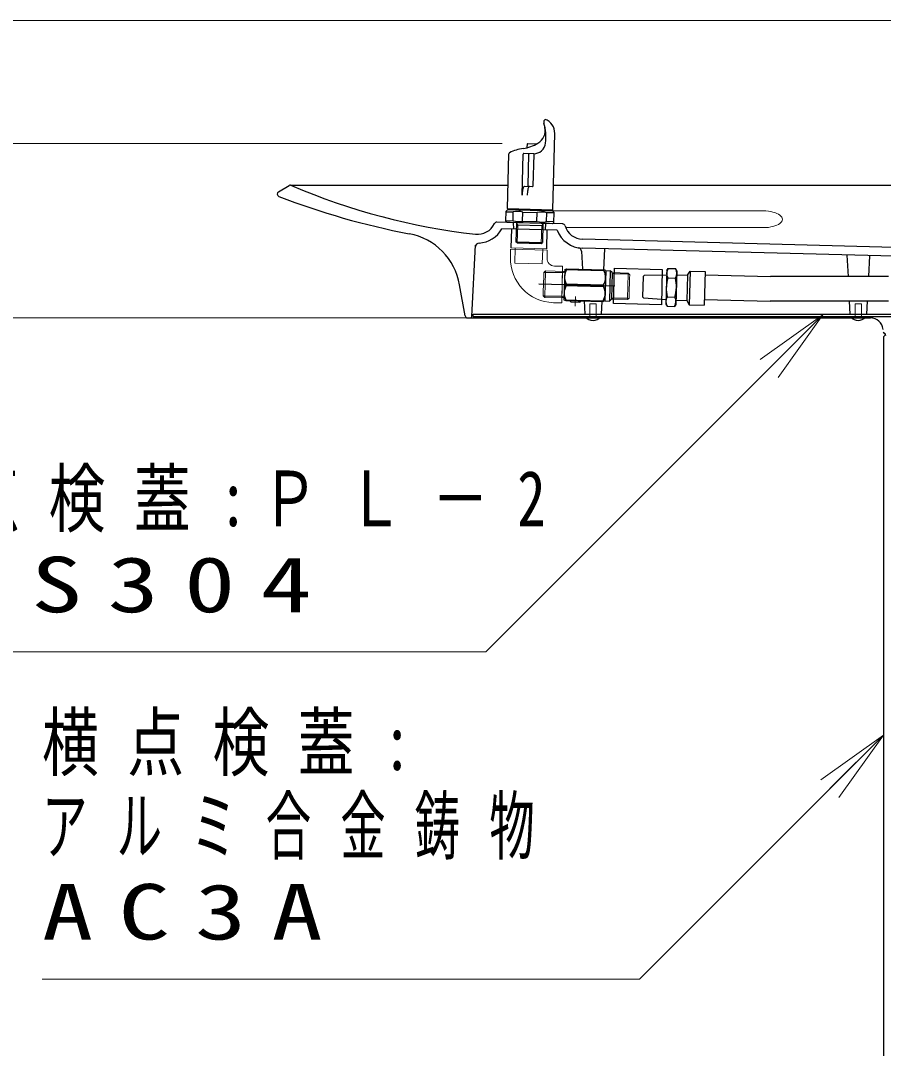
# Model space of a CAD drawing. Units: millimetres on the paper, scale 1:20. Extents: x -365 to 0, y -47 to 257.
# Drawn here: x -119.8 to -85.63, y 98.1 to 138.78 of the extents above; entities that cross this region are included whole.
import ezdxf

# ---------------------------------------------------------------- set-up
doc = ezdxf.new("R2010")
doc.units = ezdxf.units.MM
doc.linetypes.add('USER1', pattern=[4.5, 2.5, -2])
doc.linetypes.add('USER2', pattern=[6, 3, -1, 1, -1])
doc.layers.add('LY_1', color=2, linetype='Continuous', lineweight=25)
doc.styles.add('ＭＳ ゴシック', font='')
doc.styles.get('ＭＳ ゴシック').set_extended_font_data('MS Gothic')

msp = doc.modelspace()

# ---------------------------------------------------------------- linework, layer by layer
at = {"layer": 'LY_1', "color": 7, "lineweight": 13}
for p, q in [((-82.385, 138.784), (-151.358, 138.784)), ((-100.732, 133.92), (-141.358, 133.92)), ((-99.383, 133.89), (-99.733, 133.899)), ((-100.523, 131.34), (-98.727, 131.293)), ((-100.164, 130.781), (-100.117, 130.693)), ((-100.117, 130.693), (-100.135, 129.98)), ((-99.167, 130.668), (-99.186, 129.955)), ((-99.115, 130.753), (-99.167, 130.668)), ((-100.135, 127.017), (-131.358, 127.017)), ((-90.514, 125.365), (-88.039, 127.133)), ((-88.039, 127.133), (-90.16, 125.012)), ((-88.039, 127.133), (-89.807, 124.658)), ((-88.11, 108.734), (-85.635, 110.502)), ((-85.635, 110.502), (-87.756, 108.381)), ((-85.635, 110.502), (-87.403, 108.027))]:
    msp.add_line(p, q, dxfattribs=at)
at = {"layer": 'LY_1'}
for p, q in [((-98.727, 131.293), (-98.648, 134.314)), ((-99.736, 133.753), (-99.733, 133.899)), ((-99.733, 133.899), (-99.717, 133.914)), ((-99.717, 133.914), (-99.397, 133.906)), ((-99.397, 133.906), (-99.383, 133.89)), ((-100.523, 131.34), (-100.467, 133.51)), ((-99.942, 131.875), (-99.899, 133.5)), ((-99.494, 133.514), (-99.874, 133.524)), ((-99.707, 132.244), (-99.674, 133.494)), ((-99.503, 132.239), (-99.47, 133.488)), ((-99.845, 132.223), (-99.528, 132.215)), ((-100.588, 130.842), (-100.577, 131.242)), ((-100.578, 131.217), (-100.293, 131.209)), ((-100.526, 131.29), (-100.577, 131.242)), ((-98.727, 131.243), (-100.526, 131.29)), ((-100.523, 131.34), (-100.499, 131.315)), ((-98.753, 131.269), (-100.499, 131.315)), ((-100.302, 130.859), (-100.293, 131.209)), ((-100.206, 131.307), (-100.206, 131.282)), ((-99.923, 130.849), (-99.913, 131.199)), ((-99.913, 131.199), (-99.344, 131.184)), ((-99.353, 130.834), (-99.344, 131.184)), ((-99.046, 131.276), (-99.047, 131.252)), ((-98.973, 130.824), (-98.964, 131.174)), ((-98.679, 131.167), (-98.964, 131.174)), ((-98.753, 131.269), (-98.727, 131.293)), ((-98.727, 131.243), (-98.678, 131.192)), ((-98.689, 130.792), (-98.678, 131.192)), ((-100.539, 130.79), (-100.588, 130.842)), ((-100.587, 130.867), (-100.302, 130.859)), ((-98.74, 130.743), (-100.539, 130.79)), ((-100.164, 130.781), (-100.184, 130.031)), ((-100.167, 130.694), (-99.117, 130.667)), ((-99.923, 130.849), (-99.353, 130.834)), ((-99.115, 130.753), (-99.134, 130.003)), ((-98.688, 130.817), (-98.973, 130.824)), ((-98.74, 130.743), (-98.689, 130.792)), ((-100.184, 130.031), (-99.134, 130.003)), ((-100.135, 129.98), (-100.184, 130.031)), ((-100.135, 129.98), (-99.186, 129.955)), ((-99.186, 129.955), (-99.134, 130.003))]:
    msp.add_line(p, q, dxfattribs=at)
at = {"layer": 'LY_1', "color": 70}
for p, q in [((-109.586, 132.003), (-109.159, 132.253)), ((-109.108, 132.267), (-100.499, 132.267)), ((-98.702, 132.267), (-82.527, 132.267)), ((-102.2, 127.099), (-102.415, 128.322)), ((-102.101, 127.017), (-86.15, 127.017)), ((-85.635, 126.227), (-85.635, 94.777))]:
    msp.add_line(p, q, dxfattribs=at)
at = {"layer": 'LY_1', "color": 44, "lineweight": 13}
for p, q in [((-98.754, 131.249), (-90.385, 131.249)), ((-98.217, 130.588), (-90.385, 130.588))]:
    msp.add_line(p, q, dxfattribs=at)
at = {"layer": 'LY_1', "color": 94}
for p, q in [((-98.336, 130.733), (-100.943, 130.801)), ((-100.271, 130.533), (-100.284, 130.784)), ((-99.01, 130.5), (-98.997, 130.75)), ((-98.554, 130.488), (-100.745, 130.546)), ((-101.933, 127.064), (-101.785, 129.887)), ((-81.657, 129.71), (-97.544, 130.126)), ((-97.59, 129.652), (-97.553, 128.937)), ((-81.666, 129.36), (-97.553, 129.776)), ((-96.675, 129.753), (-96.719, 128.915)), ((-87.083, 129.503), (-87.038, 128.657)), ((-86.189, 129.477), (-86.232, 128.657)), ((-97.487, 127.684), (-97.46, 127.167)), ((-96.784, 127.666), (-96.81, 127.167)), ((-86.987, 127.677), (-86.96, 127.167)), ((-86.283, 127.677), (-86.31, 127.167))]:
    msp.add_line(p, q, dxfattribs=at)
at = {"layer": 'LY_1', "color": 4}
for p, q in [((-100.369, 129.786), (-100.349, 130.535)), ((-98.969, 129.749), (-98.949, 130.499)), ((-99.069, 128.826), (-99.019, 128.825)), ((-99.019, 128.825), (-98.344, 128.807)), ((-98.344, 128.807), (-98.256, 128.842)), ((-98.254, 128.93), (-98.285, 127.73)), ((-98.254, 128.93), (-98.178, 128.953)), ((-98.254, 128.93), (-96.704, 128.889)), ((-98.178, 128.953), (-98.179, 128.928)), ((-98.178, 128.953), (-96.704, 128.914)), ((-96.629, 128.887), (-96.704, 128.914)), ((-96.704, 128.914), (-96.704, 128.889)), ((-96.629, 128.887), (-96.661, 127.688)), ((-96.629, 128.887), (-96.454, 128.883)), ((-96.454, 128.883), (-96.486, 127.683)), ((-96.381, 128.806), (-96.409, 127.756)), ((-96.296, 128.754), (-96.382, 128.793)), ((-96.327, 127.579), (-96.29, 128.979)), ((-95.745, 128.739), (-96.296, 128.754)), ((-96.29, 128.979), (-94.391, 128.929)), ((-95.695, 128.738), (-95.745, 128.739)), ((-95.148, 128.649), (-95.169, 127.849)), ((-95.148, 128.649), (-95.094, 128.7)), ((-95.094, 128.7), (-94.221, 128.724)), ((-94.391, 128.929), (-94.427, 127.529)), ((-94.217, 128.888), (-94.252, 127.561)), ((-94.217, 128.888), (-94.165, 128.973)), ((-94.174, 128.598), (-93.874, 128.59)), ((-94.165, 128.973), (-93.865, 128.966)), ((-93.817, 128.878), (-93.865, 128.966)), ((-93.817, 128.878), (-93.852, 127.55)), ((-93.821, 128.714), (-93.396, 128.703)), ((-93.396, 128.703), (-93.423, 127.703)), ((-93.396, 128.703), (-93.292, 128.864)), ((-93.292, 128.864), (-93.327, 127.537)), ((-93.292, 128.864), (-92.692, 128.848)), ((-92.692, 128.848), (-92.727, 127.521)), ((-92.696, 128.724), (-90.111, 128.657)), ((-85.435, 128.657), (-90.111, 128.657)), ((-98.27, 128.293), (-96.721, 128.252)), ((-98.268, 128.368), (-96.719, 128.327)), ((-98.193, 128.366), (-98.195, 128.291)), ((-96.719, 128.327), (-96.721, 128.252)), ((-99.044, 127.875), (-99.094, 127.877)), ((-98.368, 127.858), (-99.044, 127.875)), ((-98.283, 127.818), (-98.368, 127.858)), ((-96.408, 127.769), (-96.321, 127.804)), ((-96.321, 127.804), (-95.77, 127.79)), ((-95.77, 127.79), (-95.72, 127.788)), ((-95.169, 127.849), (-95.118, 127.795)), ((-94.247, 127.725), (-95.118, 127.795)), ((-94.194, 127.848), (-93.894, 127.84)), ((-98.285, 127.73), (-98.211, 127.703)), ((-98.285, 127.73), (-96.736, 127.69)), ((-98.21, 127.728), (-98.211, 127.703)), ((-98.211, 127.703), (-96.736, 127.665)), ((-98.061, 127.699), (-98.019, 127.648)), ((-98.019, 127.648), (-97.656, 127.639)), ((-97.611, 127.688), (-97.656, 127.639)), ((-96.736, 127.69), (-96.736, 127.665)), ((-96.661, 127.688), (-96.736, 127.665)), ((-96.661, 127.688), (-96.486, 127.683)), ((-94.427, 127.529), (-96.327, 127.579)), ((-94.252, 127.561), (-94.204, 127.473)), ((-94.204, 127.473), (-93.904, 127.465)), ((-93.852, 127.55), (-93.904, 127.465)), ((-93.847, 127.714), (-93.423, 127.703)), ((-93.423, 127.703), (-93.327, 127.537)), ((-93.327, 127.537), (-92.727, 127.521)), ((-92.721, 127.745), (-90.124, 127.677)), ((-85.435, 127.677), (-90.124, 127.677)), ((-101.885, 127.067), (-101.885, 127.167)), ((-101.885, 127.167), (-85.135, 127.167)), ((-101.885, 127.067), (-85.135, 127.067))]:
    msp.add_line(p, q, dxfattribs=at)
at = {"layer": 'LY_1', "color": 4, "lineweight": 13}
for p, q in [((-98.949, 130.499), (-100.349, 130.535)), ((-100.395, 129.736), (-100.403, 129.411)), ((-98.945, 129.698), (-100.395, 129.736)), ((-98.969, 129.749), (-100.369, 129.786)), ((-98.945, 129.698), (-98.954, 129.373)), ((-98.337, 129.057), (-98.662, 129.066)), ((-98.337, 129.057), (-98.375, 127.608)), ((-99.086, 128.677), (-99.103, 128.027)), ((-99.086, 128.677), (-99.082, 128.814)), ((-99.082, 128.814), (-99.069, 128.826)), ((-99.069, 128.826), (-99.018, 128.875)), ((-99.044, 127.875), (-99.019, 128.825)), ((-99.019, 128.825), (-99.018, 128.875)), ((-99.018, 128.875), (-98.256, 128.855)), ((-98.368, 127.858), (-98.344, 128.807)), ((-98.344, 128.807), (-98.342, 128.857)), ((-95.744, 128.789), (-96.381, 128.806)), ((-96.321, 127.804), (-96.296, 128.754)), ((-96.296, 128.754), (-96.295, 128.804)), ((-95.77, 127.79), (-95.745, 128.739)), ((-95.745, 128.739), (-95.744, 128.789)), ((-95.695, 128.738), (-95.744, 128.789)), ((-95.687, 128.588), (-95.704, 127.938)), ((-95.683, 128.725), (-95.695, 128.738)), ((-95.687, 128.588), (-95.683, 128.725)), ((-99.106, 127.889), (-99.103, 128.027)), ((-99.094, 127.877), (-99.106, 127.889)), ((-99.045, 127.825), (-99.094, 127.877)), ((-99.045, 127.825), (-99.044, 127.875)), ((-98.283, 127.805), (-99.045, 127.825)), ((-98.37, 127.808), (-98.368, 127.858)), ((-96.322, 127.754), (-96.321, 127.804)), ((-95.771, 127.74), (-95.77, 127.79)), ((-95.771, 127.74), (-95.72, 127.788)), ((-95.72, 127.788), (-95.707, 127.8)), ((-95.707, 127.8), (-95.704, 127.938)), ((-98.375, 127.608), (-98.7, 127.616)), ((-96.409, 127.756), (-95.771, 127.74))]:
    msp.add_line(p, q, dxfattribs=at)
at = {"layer": 'LY_1', "color": 4, "linetype": 'USER1', "lineweight": 13}
for p, q in [((-100.227, 129.182), (-100.211, 129.781)), ((-99.142, 129.153), (-99.127, 129.753)), ((-99.142, 129.153), (-100.227, 129.182))]:
    msp.add_line(p, q, dxfattribs=at)
at = {"layer": 'LY_1', "color": 7}
for p, q in [((-96.381, 128.806), (-96.454, 128.883)), ((-96.409, 127.756), (-96.486, 127.683)), ((-97.43, 127.067), (-96.84, 127.067)), ((-97.43, 127.067), (-97.43, 127.042)), ((-97.43, 127.042), (-96.84, 127.042)), ((-96.84, 127.067), (-96.84, 127.042)), ((-86.93, 127.067), (-86.34, 127.067)), ((-86.93, 127.067), (-86.93, 127.042)), ((-86.93, 127.042), (-86.34, 127.042)), ((-86.34, 127.067), (-86.34, 127.042))]:
    msp.add_line(p, q, dxfattribs=at)
at = {"layer": 'LY_1', "linetype": 'USER2'}
msp.add_line((-99.275, 128.356), (-95.497, 128.258), dxfattribs=at)
at = {"layer": 'LY_1', "color": 4, "linetype": 'USER2', "lineweight": 13}
msp.add_line((-97.832, 127.856), (-97.841, 127.485), dxfattribs=at)
at = {"layer": 'LY_1', "color": 7, "linetype": 'USER1', "lineweight": 13}
for p, q in [((-97.26, 127.567), (-97.26, 127.067)), ((-97.26, 127.567), (-97.01, 127.567)), ((-97.01, 127.567), (-97.01, 127.067)), ((-86.76, 127.567), (-86.76, 127.067)), ((-86.76, 127.567), (-86.51, 127.567)), ((-86.51, 127.567), (-86.51, 127.067))]:
    msp.add_line(p, q, dxfattribs=at)
at = {"layer": 'LY_1'}
for points in [[(-99.845, 132.223), (-99.859, 132.219), (-99.873, 132.206), (-99.886, 132.186), (-99.898, 132.157), (-99.91, 132.122), (-99.92, 132.08), (-99.928, 132.034), (-99.935, 131.983), (-99.939, 131.93), (-99.942, 131.875)], [(-99.645, 132.218), (-99.659, 132.214), (-99.672, 132.201), (-99.686, 132.181), (-99.698, 132.152), (-99.71, 132.117), (-99.72, 132.075), (-99.728, 132.029), (-99.735, 131.978), (-99.739, 131.925), (-99.742, 131.87)]]:
    msp.add_lwpolyline(points, dxfattribs=at)
at = {"layer": 'LY_1', "color": 44, "lineweight": 13}
msp.add_lwpolyline([(-90.385, 131.249), (-90.287, 131.246), (-90.191, 131.238), (-90.098, 131.224), (-90.01, 131.205), (-89.929, 131.181), (-89.855, 131.152), (-89.79, 131.12), (-89.736, 131.084), (-89.692, 131.045), (-89.661, 131.004), (-89.642, 130.962), (-89.635, 130.919), (-89.642, 130.875), (-89.661, 130.833), (-89.692, 130.792), (-89.736, 130.753), (-89.79, 130.717), (-89.855, 130.685), (-89.929, 130.656), (-90.01, 130.632), (-90.098, 130.613), (-90.191, 130.599), (-90.287, 130.591), (-90.385, 130.588)], dxfattribs=at)
at = {"layer": 'LY_1', "color": 7, "lineweight": 13}
for points in [[(-88.039, 127.133), (-101.38, 113.792), (-125.439, 113.792)], [(-85.635, 110.502), (-95.298, 100.839), (-118.949, 100.839)]]:
    msp.add_lwpolyline(points, dxfattribs=at)
at = {"layer": 'LY_1'}
for centre, radius, start, end in [((-98.951, 134.767), 0.135, 127.5502, 196.6901), ((-100.978, 134.16), 1.981, 353.4968, 16.6901), ((-99.226, 134.329), 0.578, 358.5, 70.5547), ((-99.613, 134.435), 0.588, 300.3743, 11.4095), ((-100.153, 135.357), 1.657, 278.7237, 300.3743), ((-99.482, 133.989), 0.475, 268.5, 353.4968), ((-100.417, 133.509), 0.05, 115.6011, 178.5), ((-99.612, 131.829), 1.913, 98.7237, 115.6535), ((-99.612, 131.829), 1.913, 98.7237, 115.6535), ((-99.612, 131.829), 1.913, 98.7237, 115.6011), ((-99.874, 133.499), 0.025, 88.5, 178.5), ((-99.649, 133.493), 0.025, 88.5, 178.5), ((-99.495, 133.489), 0.025, 358.5, 88.5), ((-99.682, 132.244), 0.025, 178.5, 268.5), ((-99.528, 132.24), 0.025, 268.5, 358.5), ((-100.122, 130.496), 0.734, 73.4967, 103.5033), ((-99.172, 130.471), 0.734, 73.4967, 103.5033), ((-100.094, 131.563), 0.734, 253.4967, 283.5033), ((-99.144, 131.538), 0.734, 253.4967, 283.5033)]:
    msp.add_arc(centre, radius, start, end, dxfattribs=at)
at = {"layer": 'LY_1', "color": 70}
for centre, radius, start, end in [((-109.108, 132.167), 0.1, 90, 120.3414), ((-109.535, 131.917), 0.1, 120.3414, 245.3951), ((-98.87, 159.409), 29.588, 248.7964, 259.2094), ((-104.877, 127.888), 2.5, 10, 79.2094), ((-102.101, 127.117), 0.1, 190, 270), ((-86.15, 126.517), 0.5, 5, 90), ((-85.544, 126.477), 0.1, 185, 273), ((-85.535, 126.227), 0.1, 93, 180)]:
    msp.add_arc(centre, radius, start, end, dxfattribs=at)
at = {"layer": 'LY_1', "color": 94}
for centre, radius, start, end in [((-98.968, 155.658), 25.487, 246.6528, 263.6373), ((-101.709, 131.074), 0.75, 263.6373, 333.9667), ((-100.946, 130.701), 0.1, 88.5, 153.9667), ((-98.339, 130.633), 0.1, 16.5879, 88.5), ((-97.524, 130.875), 0.75, 196.5879, 268.5), ((-101.709, 131.074), 1.1, 273.2854, 331.2923), ((-97.524, 130.875), 1.1, 200.6033, 268.5), ((-101.638, 129.826), 0.15, 93.2854, 177), ((-97.74, 129.644), 0.15, 3, 80.0514), ((-101.983, 127.067), 0.05, 270, 357)]:
    msp.add_arc(centre, radius, start, end, dxfattribs=at)
at = {"layer": 'LY_1', "color": 4, "lineweight": 13}
for radius in [1.75, 0.3]:
    msp.add_arc((-98.654, 129.366), radius, 178.5, 268.5, dxfattribs=at)
at = {"layer": 'LY_1', "color": 4}
for centre, radius, start, end in [((-97.696, 128.634), 0.565, 148.6372, 208.3628), ((-97.201, 128.621), 0.565, 328.6372, 28.3628), ((-92.801, 128.187), 1.433, 163.3218, 193.6782), ((-93.842, 128.777), 0.377, 148.6583, 208.3417), ((-95.267, 128.252), 1.433, 343.3218, 13.6782), ((-94.197, 128.787), 0.377, 328.6583, 28.3417), ((-97.713, 127.997), 0.565, 148.6372, 208.3628), ((-97.218, 127.984), 0.565, 328.6372, 28.3628), ((-93.872, 127.652), 0.377, 148.6583, 208.3417), ((-94.226, 127.661), 0.377, 328.6583, 28.3417)]:
    msp.add_arc(centre, radius, start, end, dxfattribs=at)
at = {"layer": 'LY_1', "color": 7}
for centre in [(-97.135, 127.311), (-86.635, 127.311)]:
    msp.add_arc(centre, 0.4, 222.4359, 317.5641, dxfattribs=at)

# ---------------------------------------------------------------- texts
at = {"layer": 'LY_1', "color": 7, "char_height": 2.199, "attachment_point": 4, "style": 'ＭＳ ゴシック'}
for s, insert in [('\\T1.5;\\W0.75;上点検蓋:ＰＬ－2', (-125.439, 119.742)), ('\\T1.5;\\W1.35;SUS304', (-125.439, 116.442)), ('\\T1.5;\\W0.75;横点検蓋:', (-118.949, 110.089)), ('\\T1.64;\\W0.6;アルミ合金鋳物', (-118.949, 106.789)), ('\\T1.5;\\W1.35;AC3A', (-118.949, 103.489))]:
    msp.add_mtext(s, dxfattribs=dict(at, insert=insert))

doc.saveas('drawing.dxf')
